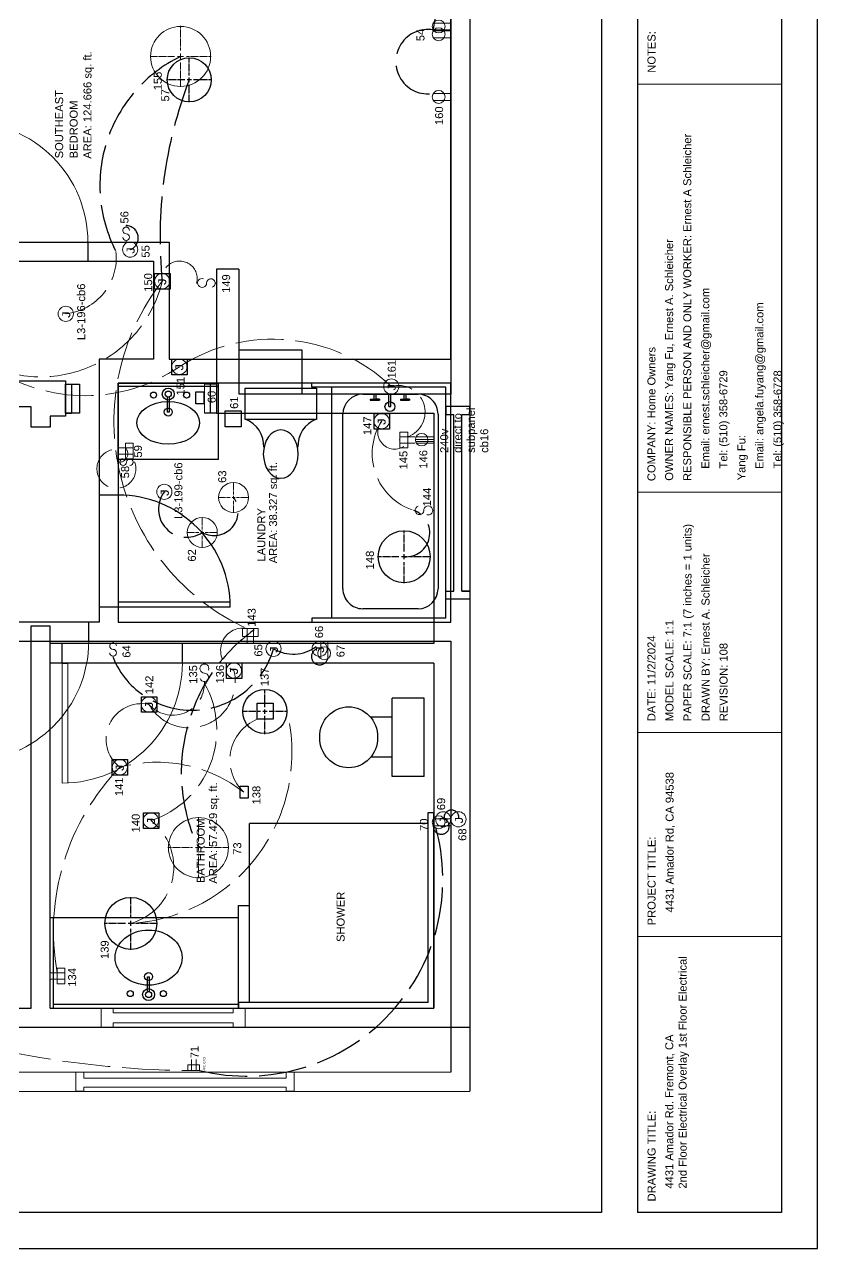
# Model space of a CAD drawing. Header units: inches. Extents: x 12 to 644, y -4 to 515.
# Drawn here: x 421.2 to 619.4, y -4 to 301.9 of the extents above; entities that cross this region are included whole.
import ezdxf

# ---------------------------------------------------------------- set-up
doc = ezdxf.new("R2010")
doc.units = ezdxf.units.IN
doc.header["$MEASUREMENT"] = 0
doc.linetypes.add('ACAD_ISO02W100', pattern=[15, 12, -3])
doc.linetypes.add('CENTER2', pattern=[1.125, 0.75, -0.125, 0.125, -0.125])
doc.layers.get('0').update_dxf_attribs({"color": 1, "lineweight": 9})
for name, color, linetype, lineweight in [('00-page-edge', 7, 'Continuous', 9), ('A101-Floorplan-1st-floor', 7, 'Continuous', 9), ('A101-Text', 7, 'Continuous', 9), ('A201-Floorplan-2nd-floor', 7, 'Continuous', 9), ('E101-Electrical-1st-floor', 7, 'Continuous', 9), ('E201-Electrical-2nd-floor', 7, 'Continuous', 9)]:
    doc.layers.add(name, color=color, linetype=linetype, lineweight=lineweight)
doc.layers.add('Title Block', color=7, linetype='Continuous')
doc.layers.get('0').off()
doc.styles.add('Reg', font='Courier New.ttf', dxfattribs={"height": 1})
doc.styles.add('Small', font='Arial.ttf', dxfattribs={"height": 0.5})
doc.styles.get("Standard").update_dxf_attribs({"font": 'Arial.ttf', "height": 2})

# ---------------------------------------------------------------- blocks, each defined once
blk = doc.blocks.new('one-gfci-duplex')
at = {"layer": 'E101-Electrical-1st-floor'}
for p, q in [((0, 0), (0.21, 0)), ((0.21, 1.95), (2.15, 1.95)), ((0.21, -1.97), (0.21, 1.95)), ((0.21, 1.95), (2.15, 1.95)), ((3.94, 0.78), (0.21, 0.78)), ((0.21, 0.78), (3.94, 0.78)), ((2.15, 1.95), (2.15, -1.97)), ((3.94, -0.79), (0.21, -0.79)), ((2.15, -1.97), (0.21, -1.97))]:
    blk.add_line(p, q, dxfattribs=at)
blk = doc.blocks.new('240v-duplex')
at = {"layer": 'E101-Electrical-1st-floor'}
for p, q in [((0, 6.22), (0, 0)), ((0.62, 6.51), (0.62, 0)), ((1.38, 6.59), (1.38, 0)), ((2.25, 6.36), (2.25, 0))]:
    blk.add_line(p, q, dxfattribs=at)
blk.add_circle((1.25, 4.35), 2.25, dxfattribs=at)
blk = doc.blocks.new('L2-bathroom-door')
at = {"lineweight": 30}
for p, q in [((0, -28), (0, 0)), ((1.25, 0), (0, 0)), ((0, 0), (0, 0)), ((1.25, -27.97), (1.25, 0))]:
    blk.add_line(p, q, dxfattribs=at)
blk.add_arc((0, 0), 28, 270, 0, dxfattribs=at)
blk = doc.blocks.new('L2-SE-bedroom')
at = {"layer": 'A201-Floorplan-2nd-floor'}
for p, q in [((30, 0), (0, 0)), ((0, 0), (0, -1.38)), ((0, -1.38), (29.97, -1.38))]:
    blk.add_line(p, q, dxfattribs=at)
blk.add_arc((0, 0), 30, 270, 0, dxfattribs=at)
blk = doc.blocks.new('L2-SW-bedroom-door')
at = {"layer": 'A201-Floorplan-2nd-floor', "lineweight": 30}
for p in [(-313.87, -549.41), (-283.87, -550.78)]:
    blk.add_line(p, (-283.87, -549.41), dxfattribs=at)
at = {"layer": 'A201-Floorplan-2nd-floor'}
blk.add_line((-313.87, -550.78), (-283.87, -550.78), dxfattribs=at)
blk.add_arc((-283.87, -549.41), 30, 180, 270, dxfattribs=at)
blk = doc.blocks.new('L1-bathroom-door')
at = {"layer": 'A101-Floorplan-1st-floor'}
for p, q in [((0, 0), (-30, 0)), ((0, -1.375), (-30, -1.375))]:
    blk.add_line(p, q, dxfattribs=at)
at = {"layer": 'A101-Floorplan-1st-floor', "lineweight": 30}
blk.add_line((0, 0), (0, -1.375), dxfattribs=at)
at = {"layer": 'A101-Floorplan-1st-floor'}
blk.add_arc((0, 0), 30, 180, 270, dxfattribs=at)
blk = doc.blocks.new('L2-SW-bedroom-window')
at = {"layer": 'A201-Floorplan-2nd-floor'}
for p, q in [((0, 54.5), (-4.75, 54.5)), ((-4.75, 52.5), (-3.72, 52.5)), ((-3.72, 2), (-3.72, 52.5)), ((-1.47, 2), (-1.47, 52.5)), ((-1.47, 52.5), (0, 52.5)), ((0, 52.5), (0, 54.5)), ((-3.72, 2), (-4.75, 2)), ((0, 0), (-4.75, 0)), ((0, 2), (-1.47, 2)), ((0, 0), (0, 2))]:
    blk.add_line(p, q, dxfattribs=at)
at = {"layer": 'A201-Floorplan-2nd-floor', "lineweight": 30}
for p, q in [((-4.75, 54.5), (-4.75, 52.5)), ((-4.75, 2), (-4.75, 0))]:
    blk.add_line(p, q, dxfattribs=at)
blk = doc.blocks.new('L2-bathroom-bath-tub')
at = {"lineweight": 30}
for p, q in [((-1, 0), (0, 0)), ((-58.68, 0), (-59.68, 0)), ((-58.68, -33.5), (-58.68, 0)), ((-1, -33.5), (-1, 0)), ((-58.68, -5), (-1, -5)), ((-51.34, -7.77), (-7.72, -7.77)), ((-56.34, -26.56), (-56.34, -12.77)), ((-2.72, -12.77), (-2.72, -26.56)), ((-58.68, -33.5), (-1, -33.5)), ((-7.72, -31.56), (-51.34, -31.56))]:
    blk.add_line(p, q, dxfattribs=at)
for centre, start, end in [((-51.34, -12.77), 90, 180), ((-7.72, -12.77), 0, 90), ((-51.34, -26.56), 180, 270), ((-7.72, -26.56), 270, 0)]:
    blk.add_arc(centre, 5, start, end, dxfattribs=at)
blk = doc.blocks.new('L2-bathroom-window')
at = {"lineweight": 30}
for p, q in [((0, 0), (0, 6)), ((0, 6), (2, 6)), ((2, 6), (2, 4)), ((2, 6), (2, 4)), ((2, 4), (46.18, 4)), ((48.18, 6), (46.18, 6)), ((46.18, 6), (46.18, 4)), ((48.18, 0), (48.18, 6)), ((2, 0), (0, 0)), ((2, 2), (2, 0)), ((2, 0), (2, 2)), ((2, 2), (46.18, 2)), ((46.18, 2), (46.18, 0)), ((46.18, 0), (48.18, 0))]:
    blk.add_line(p, q, dxfattribs=at)
blk = doc.blocks.new('L2-SW-bedroom-switch')
at = {"layer": 'E201-Electrical-2nd-floor'}
for p, q in [((-3.74, 0, -48.38), (-4.11, 0, -48.38)), ((-0.37, 0, -48.38), (0, 0, -48.38))]:
    blk.add_line(p, q, dxfattribs=at)
for centre, start, end in [((-2.9, 0, -48.38), 90, 360), ((-1.22, 0, -48.38), 90, 180), ((-1.21, 0, -48.38), 270, 90)]:
    blk.add_arc(centre, 0.84, start, end, dxfattribs=at)
blk = doc.blocks.new('L2-j-box-66')
at = {"layer": 'E201-Electrical-2nd-floor'}
blk.add_circle((-1.9, 0, -34.5), 1.9, dxfattribs=at)
at = {"layer": 'E201-Electrical-2nd-floor', "lineweight": 5, "style": 'Reg'}
blk.add_text('J', height=2, dxfattribs=at).set_placement((-3.15, -1.11, -34.5))
blk = doc.blocks.new('L2-j-box-65')
at = {"layer": 'E201-Electrical-2nd-floor'}
blk.add_circle((-1.9, 0, -39.12), 1.9, dxfattribs=at)
at = {"layer": 'E201-Electrical-2nd-floor', "lineweight": 5, "style": 'Reg'}
blk.add_text('J', height=2, dxfattribs=at).set_placement((-3.15, -1.11, -39.12))
blk = doc.blocks.new('L2-duplex-67')
at = {"layer": 'E201-Electrical-2nd-floor'}
for p, q in [((0, 0, -16.88), (-4.39, 0, -16.88)), ((0, -1.73, -16.88), (-4.38, -1.73, -16.88))]:
    blk.add_line(p, q, dxfattribs=at)
blk.add_circle((-3.03, -0.86, -16.88), 1.61, dxfattribs=at)
blk = doc.blocks.new('L2-j-box-68')
at = {"layer": 'E201-Electrical-2nd-floor'}
blk.add_circle((0, -1.9, -71.88), 1.9, dxfattribs=at)
at = {"layer": 'E201-Electrical-2nd-floor', "lineweight": 5, "style": 'Reg'}
blk.add_text('J', height=2, dxfattribs=at).set_placement((-1.25, -3.01, -71.88))
blk = doc.blocks.new('L2-duplex-70')
at = {"layer": 'E201-Electrical-2nd-floor'}
for p, q in [((-1.73, -0.01, -17.62), (-1.73, 4.37, -17.62)), ((0, -0.01, -17.62), (0, 4.38, -17.62))]:
    blk.add_line(p, q, dxfattribs=at)
blk.add_circle((-0.86, 3.02, -17.62), 1.61, dxfattribs=at)
blk = doc.blocks.new('L2-ceiling-led-73')
at = {"layer": 'E201-Electrical-2nd-floor', "linetype": 'CENTER2'}
for p, q in [((0, 8.37, -91.12), (0, 2.25, -91.12)), ((-7.62, 0.75, -91.12), (-1.5, 0.75, -91.12)), ((1.5, 0.75, -91.12), (7.62, 0.75, -91.12)), ((0, -0.75, -91.12), (0, -6.87, -91.12))]:
    blk.add_line(p, q, dxfattribs=at)
at = {"layer": 'E201-Electrical-2nd-floor', "linetype": 'Continuous'}
for p, q in [((-0.75, 0.75, -91.12), (0.75, 0.75, -91.12)), ((0, 1.5, -91.12), (0, 0, -91.12))]:
    blk.add_line(p, q, dxfattribs=at)
at = {"layer": 'E201-Electrical-2nd-floor'}
blk.add_circle((0, 0.75, -91.12), 7.5, dxfattribs=at)
blk = doc.blocks.new('L2-bathroom-switch-58')
at = {"layer": 'E201-Electrical-2nd-floor'}
for p, q in [((0, -0.37, -47.38), (0, 0, -47.38)), ((0, -3.74, -47.38), (0, -4.11, -47.38))]:
    blk.add_line(p, q, dxfattribs=at)
for centre, start, end in [((0, -1.21, -47.38), 0, 180), ((0, -1.22, -47.38), 180, 270), ((0, -2.9, -47.38), 180, 90)]:
    blk.add_arc(centre, 0.84, start, end, dxfattribs=at)
blk = doc.blocks.new('L2-humidity-sensor-60')
at = {"layer": 'E201-Electrical-2nd-floor', "lineweight": 30}
for p, q in [((-1.49, -0.94, -95.25), (-1.49, 1.06, -95.25)), ((-1.49, 1.06, -95.25), (1.51, 1.06, -95.25)), ((1.51, 1.06, -95.25), (1.51, -0.94, -95.25)), ((1.51, -0.94, -95.25), (-1.49, -0.94, -95.25))]:
    blk.add_line(p, q, dxfattribs=at)
blk = doc.blocks.new('L2-bathroom-exhaust-61')
at = {"layer": 'E201-Electrical-2nd-floor', "lineweight": 30}
for p, q in [((-1.87, -1.98, -94.75), (-1.87, 2.02, -94.75)), ((-1.87, 2.02, -94.75), (2.13, 2.02, -94.75)), ((2.13, 2.02, -94.75), (2.13, -1.98, -94.75)), ((2.13, -1.98, -94.75), (-1.87, -1.98, -94.75))]:
    blk.add_line(p, q, dxfattribs=at)
blk = doc.blocks.new('*U44')
at = {"layer": 'E201-Electrical-2nd-floor', "color": 0, "linetype": 'CENTER2', "transparency": 16777216}
for p, q in [((0, 0.75), (0, 3.87)), ((-3.87, 0), (-0.75, 0)), ((0.75, 0), (3.87, 0)), ((0, -3.87), (0, -0.75))]:
    blk.add_line(p, q, dxfattribs=at)
at = {"layer": 'E201-Electrical-2nd-floor', "color": 0, "linetype": 'Continuous', "transparency": 16777216}
for p, q in [((-0.375, 0), (0.375, 0)), ((0, -0.375), (0, 0.375))]:
    blk.add_line(p, q, dxfattribs=at)
blk = doc.blocks.new('L2-bathroom-ceiling-led-62')
at = {"layer": 'E201-Electrical-2nd-floor'}
blk.add_circle((0.14, 0, -94.62), 3.75, dxfattribs=at)
at = {"layer": 'E201-Electrical-2nd-floor', "linetype": 'CENTER2', "rotation": 270}
blk.add_blockref('*U44', (0.14, 0, -94.62), dxfattribs=at)
blk = doc.blocks.new('*U46')
at = {"layer": 'E201-Electrical-2nd-floor', "color": 0, "linetype": 'CENTER2', "transparency": 16777216}
for p, q in [((0, 0.75), (0, 3.87)), ((-3.87, 0), (-0.75, 0)), ((0.75, 0), (3.87, 0)), ((0, -3.87), (0, -0.75))]:
    blk.add_line(p, q, dxfattribs=at)
at = {"layer": 'E201-Electrical-2nd-floor', "color": 0, "linetype": 'Continuous', "transparency": 16777216}
for p, q in [((-0.375, 0), (0.375, 0)), ((0, -0.375), (0, 0.375))]:
    blk.add_line(p, q, dxfattribs=at)
blk = doc.blocks.new('L2-bathroom-ceiling-led-63')
at = {"layer": 'E201-Electrical-2nd-floor'}
blk.add_circle((0, 0, -94.75), 3.75, dxfattribs=at)
at = {"layer": 'E201-Electrical-2nd-floor', "linetype": 'CENTER2', "rotation": 270}
blk.add_blockref('*U46', (0, 0, -94.75), dxfattribs=at)
blk = doc.blocks.new('L2-duplex-54')
at = {"layer": 'E201-Electrical-2nd-floor'}
for p, q in [((-1.73, 0, -16.62), (-1.73, 4.38, -16.62)), ((0, 0, -16.62), (0, 4.39, -16.62))]:
    blk.add_line(p, q, dxfattribs=at)
blk.add_circle((-0.86, 3.03, -16.62), 1.61, dxfattribs=at)
blk = doc.blocks.new('L2-basic-switch-56')
at = {"layer": 'E201-Electrical-2nd-floor'}
for p, q in [((0.37, 0, -43.5), (0, 0, -43.5)), ((3.74, 0, -43.5), (4.11, 0, -43.5))]:
    blk.add_line(p, q, dxfattribs=at)
for centre, start, end in [((1.21, 0, -43.5), 90, 270), ((2.9, 0, -43.5), 270, 180), ((1.22, 0, -43.5), 270, 0)]:
    blk.add_arc(centre, 0.84, start, end, dxfattribs=at)
blk = doc.blocks.new('L2-ceiling-led-57')
blk.add_circle((0, 0, -91.5), 7.5)
at = {"layer": 'E201-Electrical-2nd-floor', "linetype": 'CENTER2'}
for p, q in [((0, 7.62, -91.5), (0, 1.5, -91.5)), ((-7.62, 0, -91.5), (-1.5, 0, -91.5)), ((1.5, 0, -91.5), (7.62, 0, -91.5)), ((0, -1.5, -91.5), (0, -7.62, -91.5))]:
    blk.add_line(p, q, dxfattribs=at)
at = {"layer": 'E201-Electrical-2nd-floor', "linetype": 'Continuous'}
for p, q in [((-0.75, 0, -91.5), (0.75, 0, -91.5)), ((0, 0.75, -91.5), (0, -0.75, -91.5))]:
    blk.add_line(p, q, dxfattribs=at)
at = {"layer": 'E201-Electrical-2nd-floor'}
blk.add_circle((0, 0, -91.5), 7.5, dxfattribs=at)
blk = doc.blocks.new('L1-bathroom-window')
at = {"layer": 'A101-Floorplan-1st-floor'}
for p, q in [((0, 36), (-4.76, 36)), ((-3.69, 33), (-4.76, 33)), ((-3.69, 3), (-3.69, 33)), ((0, 33), (-1.19, 33)), ((-1.19, 3), (-1.19, 33)), ((-4.76, 3), (-3.69, 3)), ((-4.76, 0), (0, 0)), ((-1.19, 3), (0, 3))]:
    blk.add_line(p, q, dxfattribs=at)
at = {"layer": 'A101-Floorplan-1st-floor', "lineweight": 30}
for p, q in [((-4.76, 36), (-4.76, 33)), ((0, 36), (-0.01, 33)), ((-4.76, 3), (-4.76, 0)), ((-0.01, 3), (0, 0))]:
    blk.add_line(p, q, dxfattribs=at)
blk = doc.blocks.new('L1-toilet')
at = {"lineweight": 30}
for p, q in [((-14.81, 8), (-14.81, 13.4)), ((-4.81, 8), (-4.81, 13.4)), ((-19.63, 0), (-19.63, 8)), ((-19.63, 8), (0, 8)), ((0, 0), (0, 8)), ((-19.63, 0), (0, 0))]:
    blk.add_line(p, q, dxfattribs=at)
blk.add_ellipse((-9.81, 18.88), major_axis=(7.62, 0), ratio=0.95082, dxfattribs=at)
blk = doc.blocks.new('L1-bathroom-sink-faucets-bowl')
at = {"lineweight": 30}
for p, q in [((2.21, 0.25), (5.98, 0.25)), ((5.98, 0.25), (5.98, -0.25)), ((2.21, -0.25), (5.98, -0.25))]:
    blk.add_line(p, q, dxfattribs=at)
for centre, radius in [((1.75, 4.59), 0.75), ((1.5, 0), 1.5), ((1.5, 0), 0.75), ((6, 0), 1), ((1.75, -3.69), 0.75)]:
    blk.add_circle(centre, radius, dxfattribs=at)
blk.add_ellipse((10.75, 0), major_axis=(0, -8.38), ratio=0.820896, dxfattribs=at)
blk = doc.blocks.new('L1-granite-splash-and-counter')
at = {"layer": 'A101-Floorplan-1st-floor', "lineweight": 30}
for p, q in [((0, 0), (22.63, 0)), ((0, 0), (0, -0.88)), ((22.63, 0), (22.63, -47.13)), ((0, -0.88), (22.63, -0.88)), ((0, -0.88), (0, -47.13)), ((0.88, -47.13), (0.88, -0.88)), ((0, -47.13), (0.88, -47.13)), ((0.88, -47.13), (22.63, -47.13))]:
    blk.add_line(p, q, dxfattribs=at)
blk = doc.blocks.new('L1-shower-tiles-and-glass-walls')
at = {"layer": 'A101-Floorplan-1st-floor', "lineweight": 30}
for p, q in [((1.37, 48.75), (0, 48.75)), ((0, 48.75), (0, 48.75)), ((0, 48.75), (0, 0)), ((1.37, 1.37), (1.37, 48.75)), ((1.37, 48.75), (25.62, 48.75)), ((1.37, 46), (46.12, 46)), ((25.62, 48.75), (25.62, 46)), ((46.12, 1.37), (46.12, 46)), ((0, 0), (48.88, 0)), ((1.37, 1.37), (48.88, 1.37)), ((48.88, 1.37), (48.88, 0))]:
    blk.add_line(p, q, dxfattribs=at)
blk = doc.blocks.new('L2-bathroom-sink')
at = {"lineweight": 30}
for p, q in [((-19, -25), (-19, 0)), ((-19, 0), (0, 0)), ((-0.75, 0), (-0.75, -25)), ((0, 0), (0, -25)), ((-3.39, -12.25), (-7.17, -12.25)), ((-7.17, -12.75), (-7.17, -12.25)), ((-3.39, -12.75), (-7.17, -12.75)), ((0, -25), (-19, -25))]:
    blk.add_line(p, q, dxfattribs=at)
for centre, radius in [((-2.94, -8.81), 0.75), ((-7.19, -12.5), 1), ((-2.69, -12.5), 1.5), ((-2.69, -12.5), 0.75), ((-2.94, -17.09), 0.75)]:
    blk.add_circle(centre, radius, dxfattribs=at)
blk.add_ellipse((-9.9, -12.5), major_axis=(0, 7.83), ratio=0.682565, dxfattribs=at)
blk = doc.blocks.new('L2-toilet')
at = {"layer": 'A201-Floorplan-2nd-floor', "lineweight": 30}
for p, q in [((-7.75, 0), (-7.75, 17.75)), ((-7.75, 17.75), (0, 17.75)), ((0, 17.75), (0, 0)), ((0, 0), (-7.75, 0))]:
    blk.add_line(p, q, dxfattribs=at)
for centre, start, end in [((-14.44, 20.27), 267.5527, 339.3943), ((-14.44, -2.52), 20.6057, 92.4473)]:
    blk.add_arc(centre, 7.15, start, end, dxfattribs=at)
blk.add_ellipse((-16.43, 8.88), major_axis=(-6.05, 0), ratio=0.722961, start_param=4.712389, end_param=10.995574, dxfattribs=at)
blk = doc.blocks.new('L2-tub-hot-faucet')
at = {"layer": 'A201-Floorplan-2nd-floor', "lineweight": 30}
for p, q in [((-1.26, 1.41), (-1.51, 1.41)), ((-1.51, 1.41), (-1.51, -0.91)), ((-1.26, 1.41), (-1.26, -0.91)), ((0, 0.5), (-1.26, 0.5)), ((0, 0), (-1.26, 0)), ((-1.26, -0.91), (-1.26, 0)), ((-1.26, -0.91), (-1.51, -0.91))]:
    blk.add_line(p, q, dxfattribs=at)
blk = doc.blocks.new('L2-tub-faucets-and-drain')
at = {"layer": 'A201-Floorplan-2nd-floor', "lineweight": 30}
for p, q in [((0, 0.25), (3.11, 0.25)), ((0, 0.25), (0, -0.25)), ((0, -0.25), (3.11, -0.25))]:
    blk.add_line(p, q, dxfattribs=at)
blk.add_circle((0, 0), 1.25, dxfattribs=at)
at = {"lineweight": 30}
for p in [(3.11, 3.5), (3.11, -4)]:
    blk.add_blockref('L2-tub-hot-faucet', p, dxfattribs=at)
blk = doc.blocks.new('L2-j-box-69')
at = {"layer": 'E201-Electrical-2nd-floor'}
blk.add_circle((0, 1.9), 1.9, dxfattribs=at)
at = {"layer": 'E201-Electrical-2nd-floor', "lineweight": 5, "style": 'Reg'}
blk.add_text('J', height=2, dxfattribs=at).set_placement((-1.25, 0.78))
blk = doc.blocks.new('L1-gfci-duplex-134')
at = {"layer": 'E101-Electrical-1st-floor'}
for p, q in [((-1.57, 0, -49.37), (-1.57, -3.72, -49.37)), ((-1.57, -3.72, -49.37), (-1.57, 0, -49.37)), ((0, 0, -49.37), (0, -3.72, -49.37)), ((-2.75, -3.72, -49.37), (-2.75, -1.79, -49.37)), ((-2.75, -1.79, -49.37), (1.18, -1.79, -49.37)), ((-2.75, -3.72, -49.37), (-2.75, -1.79, -49.37)), ((1.18, -1.79, -49.37), (1.18, -3.72, -49.37)), ((1.18, -3.72, -49.37), (-2.75, -3.72, -49.37))]:
    blk.add_line(p, q, dxfattribs=at)
blk = doc.blocks.new('L1-toggle-switch-135')
at = {"layer": 'E101-Electrical-1st-floor'}
for p, q in [((-5, 0, -46.25), (-4.65, 0, -46.25)), ((-0.26, 0, -46.25), (0, 0, -46.25))]:
    blk.add_line(p, q, dxfattribs=at)
at = {"layer": 'E101-Electrical-1st-floor', "elevation": -46.25}
for points in [[(-2.5, 0, -2.004555), (-3.85, 1.06)], [(-1.75, -1.06, 3.139408), (-2.5, 0, 3.139408)]]:
    blk.add_lwpolyline(points, format="xyb", dxfattribs=at)
blk = doc.blocks.new('L1-j-box-136')
at = {"layer": 'E101-Electrical-1st-floor', "lineweight": 30}
for p, q in [((-1.98, -1.95, -63.62), (-1.98, 1.9, -63.62)), ((-1.98, 1.9, -63.62), (0, 1.9, -63.62)), ((0, 1.9, -63.62), (1.93, 1.9, -63.62)), ((1.93, 1.9, -63.62), (1.93, -1.95, -63.62)), ((1.93, -1.95, -63.62), (-1.98, -1.95, -63.62))]:
    blk.add_line(p, q, dxfattribs=at)
at = {"layer": 'E101-Electrical-1st-floor'}
blk.add_circle((0, 0, -63.62), 1.9, dxfattribs=at)
at = {"layer": 'E101-Electrical-1st-floor', "lineweight": 5, "style": 'Reg'}
blk.add_text('J', height=2, dxfattribs=at).set_placement((-1.16, -0.99, -63.62))
blk = doc.blocks.new('L1-humidity-sensor-138')
at = {"layer": 'E101-Electrical-1st-floor', "lineweight": 30}
for p, q in [((0, 0, -95.5), (0, 2, -95.5)), ((0, 2, -95.5), (3, 2, -95.5)), ((3, 0, -95.5), (0, 0, -95.5)), ((3, 2, -95.5), (3, 0, -95.5))]:
    blk.add_line(p, q, dxfattribs=at)
blk = doc.blocks.new('*U270')
at = {"layer": 'E101-Electrical-1st-floor', "color": 0, "linetype": 'CENTER2', "lineweight": -3, "transparency": 16777216}
for p, q in [((0, 1.3), (0, 6.62)), ((-6.62, 0), (-1.3, 0)), ((1.3, 0), (6.62, 0)), ((0, -6.62), (0, -1.3))]:
    blk.add_line(p, q, dxfattribs=at)
at = {"layer": 'E101-Electrical-1st-floor', "color": 0, "linetype": 'Continuous', "lineweight": -3, "transparency": 16777216}
for p, q in [((-0.65, 0), (0.65, 0)), ((0, -0.65), (0, 0.65))]:
    blk.add_line(p, q, dxfattribs=at)
blk = doc.blocks.new('L1-ceiling-led-139')
at = {"layer": 'E101-Electrical-1st-floor', "lineweight": -3}
blk.add_circle((0, 0, -95.25), 6.5, dxfattribs=at)
at = {"layer": 'E101-Electrical-1st-floor', "linetype": 'CENTER2', "lineweight": -3}
blk.add_blockref('*U270', (0, 0, -95.25), dxfattribs=at)
blk = doc.blocks.new('L1-j-ceiling-j-box-140')
at = {"layer": 'E101-Electrical-1st-floor', "lineweight": 30}
for p, q in [((-1.98, -1.95, -96.25), (-1.98, 1.9, -96.25)), ((-1.98, 1.9, -96.25), (0, 1.9, -96.25)), ((0, 1.9, -96.25), (1.93, 1.9, -96.25)), ((1.93, 1.9, -96.25), (1.93, -1.95, -96.25)), ((1.93, -1.95, -96.25), (-1.98, -1.95, -96.25))]:
    blk.add_line(p, q, dxfattribs=at)
at = {"layer": 'E101-Electrical-1st-floor'}
blk.add_circle((0, 0, -96.25), 1.9, dxfattribs=at)
at = {"layer": 'E101-Electrical-1st-floor', "lineweight": 5, "style": 'Reg'}
blk.add_text('J', height=2, dxfattribs=at).set_placement((-1.16, -0.99, -96.25))
blk = doc.blocks.new('L1-ceiling-j-box-141')
at = {"layer": 'E101-Electrical-1st-floor', "lineweight": 30}
for p, q in [((-1.98, -1.95, -95.75), (-1.98, 1.9, -95.75)), ((-1.98, 1.9, -95.75), (0, 1.9, -95.75)), ((0, 1.9, -95.75), (1.93, 1.9, -95.75)), ((1.93, 1.9, -95.75), (1.93, -1.95, -95.75)), ((1.93, -1.95, -95.75), (-1.98, -1.95, -95.75))]:
    blk.add_line(p, q, dxfattribs=at)
at = {"layer": 'E101-Electrical-1st-floor'}
blk.add_circle((0, 0, -95.75), 1.9, dxfattribs=at)
at = {"layer": 'E101-Electrical-1st-floor', "lineweight": 5, "style": 'Reg'}
blk.add_text('J', height=2, dxfattribs=at).set_placement((-1.16, -0.99, -95.75))
blk = doc.blocks.new('L1-ceiling-j-box-142')
at = {"layer": 'E101-Electrical-1st-floor', "lineweight": 30}
for p, q in [((-1.98, -1.95, -96), (-1.98, 1.9, -96)), ((-1.98, 1.9, -96), (0, 1.9, -96)), ((0, 1.9, -96), (1.93, 1.9, -96)), ((1.93, 1.9, -96), (1.93, -1.95, -96)), ((1.93, -1.95, -96), (-1.98, -1.95, -96))]:
    blk.add_line(p, q, dxfattribs=at)
at = {"layer": 'E101-Electrical-1st-floor'}
blk.add_circle((0, 0, -96), 1.9, dxfattribs=at)
at = {"layer": 'E101-Electrical-1st-floor', "lineweight": 5, "style": 'Reg'}
blk.add_text('J', height=2, dxfattribs=at).set_placement((-1.16, -0.99, -96))
blk = doc.blocks.new('L1-gfci-duplex-143')
at = {"layer": 'E101-Electrical-1st-floor'}
for p, q in [((0, 0, -26.75), (3.72, 0, -26.75)), ((1.79, -2.75, -26.75), (1.79, 1.18, -26.75)), ((1.79, 1.18, -26.75), (3.72, 1.18, -26.75)), ((3.72, 1.18, -26.75), (3.72, -2.75, -26.75)), ((0, -1.57, -26.75), (3.72, -1.57, -26.75)), ((3.72, -1.57, -26.75), (0, -1.57, -26.75)), ((3.72, -2.75, -26.75), (1.79, -2.75, -26.75)), ((3.72, -2.75, -26.75), (1.79, -2.75, -26.75))]:
    blk.add_line(p, q, dxfattribs=at)
blk = doc.blocks.new('L1-ceiling-j-box-147')
at = {"layer": 'E101-Electrical-1st-floor', "lineweight": 30}
for p, q in [((-3.88, -1.95, -88.88), (-3.88, 1.9, -88.88)), ((-3.88, 1.9, -88.88), (-1.9, 1.9, -88.88)), ((-1.9, 1.9, -88.88), (0.03, 1.9, -88.88)), ((0.03, 1.9, -88.88), (0.03, -1.95, -88.88)), ((0.03, -1.95, -88.88), (-3.88, -1.95, -88.88))]:
    blk.add_line(p, q, dxfattribs=at)
at = {"layer": 'E101-Electrical-1st-floor'}
blk.add_circle((-1.9, 0, -88.88), 1.9, dxfattribs=at)
at = {"layer": 'E101-Electrical-1st-floor', "lineweight": 5, "style": 'Reg'}
blk.add_text('J', height=2, dxfattribs=at).set_placement((-3.06, -0.99, -88.88))
blk = doc.blocks.new('L1-motion-switch-144')
at = {"layer": 'E101-Electrical-1st-floor'}
for p, q in [((0, 5, -43.25), (0, 4.65, -43.25)), ((0, 0.26, -43.25), (0, 0, -43.25))]:
    blk.add_line(p, q, dxfattribs=at)
at = {"layer": 'E101-Electrical-1st-floor', "elevation": -43.25}
for points in [[(0, 2.5, -2.004555), (1.06, 3.85)], [(-1.06, 1.75, 3.139408), (0, 2.5, 3.139408)]]:
    blk.add_lwpolyline(points, format="xyb", dxfattribs=at)
blk = doc.blocks.new('*U278')
at = {"layer": 'E101-Electrical-1st-floor', "color": 0, "linetype": 'CENTER2', "lineweight": -3, "transparency": 16777216}
for p, q in [((0, 1.3), (0, 6.62)), ((-6.62, 0), (-1.3, 0)), ((1.3, 0), (6.62, 0)), ((0, -6.62), (0, -1.3))]:
    blk.add_line(p, q, dxfattribs=at)
at = {"layer": 'E101-Electrical-1st-floor', "color": 0, "linetype": 'Continuous', "lineweight": -3, "transparency": 16777216}
for p, q in [((-0.65, 0), (0.65, 0)), ((0, -0.65), (0, 0.65))]:
    blk.add_line(p, q, dxfattribs=at)
blk = doc.blocks.new('L1-ceiling-led-148')
at = {"layer": 'E101-Electrical-1st-floor', "lineweight": -3}
blk.add_circle((0, 0, -87.62), 6.5, dxfattribs=at)
at = {"layer": 'E101-Electrical-1st-floor', "linetype": 'CENTER2', "lineweight": -3}
blk.add_blockref('*U278', (0, 0, -87.62), dxfattribs=at)
blk = doc.blocks.new('L1-toggle-switch-149')
at = {"layer": 'E101-Electrical-1st-floor'}
for p, q in [((0, 4.74, -45), (0, 5, -45)), ((0, 0, -45), (0, 0.35, -45))]:
    blk.add_line(p, q, dxfattribs=at)
at = {"layer": 'E101-Electrical-1st-floor', "elevation": -45}
for points in [[(1.06, 3.25, 3.139408), (0, 2.5, 3.139408)], [(0, 2.5, -2.004555), (-1.06, 1.15)]]:
    blk.add_lwpolyline(points, format="xyb", dxfattribs=at)
blk = doc.blocks.new('L1-ceiling-j-box-150')
at = {"layer": 'E101-Electrical-1st-floor', "lineweight": 30}
for p, q in [((-1.98, -1.95, -95.75), (-1.98, 1.9, -95.75)), ((-1.98, 1.9, -95.75), (0, 1.9, -95.75)), ((0, 1.9, -95.75), (1.93, 1.9, -95.75)), ((1.93, 1.9, -95.75), (1.93, -1.95, -95.75)), ((1.93, -1.95, -95.75), (-1.98, -1.95, -95.75))]:
    blk.add_line(p, q, dxfattribs=at)
at = {"layer": 'E101-Electrical-1st-floor'}
blk.add_circle((0, 0, -95.75), 1.9, dxfattribs=at)
at = {"layer": 'E101-Electrical-1st-floor', "lineweight": 5, "style": 'Reg'}
blk.add_text('J', height=2, dxfattribs=at).set_placement((-1.16, -0.99, -95.75))
blk = doc.blocks.new('L1-ceiling-j-box-151')
at = {"layer": 'E101-Electrical-1st-floor', "lineweight": 30}
for p, q in [((-1.98, -1.95, -95.25), (-1.98, 1.9, -95.25)), ((-1.98, 1.9, -95.25), (0, 1.9, -95.25)), ((0, 1.9, -95.25), (1.93, 1.9, -95.25)), ((1.93, 1.9, -95.25), (1.93, -1.95, -95.25)), ((1.93, -1.95, -95.25), (-1.98, -1.95, -95.25))]:
    blk.add_line(p, q, dxfattribs=at)
at = {"layer": 'E101-Electrical-1st-floor'}
blk.add_circle((0, 0, -95.25), 1.9, dxfattribs=at)
at = {"layer": 'E101-Electrical-1st-floor', "lineweight": 5, "style": 'Reg'}
blk.add_text('J', height=2, dxfattribs=at).set_placement((-1.16, -0.99, -95.25))
blk = doc.blocks.new('*U286')
at = {"layer": 'E101-Electrical-1st-floor', "color": 0, "linetype": 'CENTER2', "lineweight": -3, "transparency": 16777216}
for p, q in [((0, 1.1), (0, 5.62)), ((-5.62, 0), (-1.1, 0)), ((1.1, 0), (5.62, 0)), ((0, -5.62), (0, -1.1))]:
    blk.add_line(p, q, dxfattribs=at)
at = {"layer": 'E101-Electrical-1st-floor', "color": 0, "linetype": 'Continuous', "lineweight": -3, "transparency": 16777216}
for p, q in [((-0.55, 0), (0.55, 0)), ((0, -0.55), (0, 0.55))]:
    blk.add_line(p, q, dxfattribs=at)
blk = doc.blocks.new('L1-ceiling-led-155')
at = {"layer": 'E101-Electrical-1st-floor', "lineweight": -3}
blk.add_circle((0, 0, -94), 5.5, dxfattribs=at)
at = {"layer": 'E101-Electrical-1st-floor', "linetype": 'CENTER2', "lineweight": -3}
blk.add_blockref('*U286', (0, 0, -94), dxfattribs=at)
blk = doc.blocks.new('L1-gfci-protected-duplex-160')
at = {"layer": 'E101-Electrical-1st-floor'}
for p, q in [((-1.73, 0, -17.12), (-1.73, 4.38, -17.12)), ((0, 0, -17.12), (0, 4.39, -17.12))]:
    blk.add_line(p, q, dxfattribs=at)
blk.add_circle((-0.86, 3.03, -17.12), 1.61, dxfattribs=at)
blk = doc.blocks.new('L1-gfci-protected-duplex-159')
at = {"layer": 'E101-Electrical-1st-floor'}
for p, q in [((0, 0, -17.12), (0, 4.38, -17.12)), ((1.73, 0, -17.12), (1.73, 4.39, -17.12))]:
    blk.add_line(p, q, dxfattribs=at)
blk.add_circle((0.87, 3.03, -17.12), 1.61, dxfattribs=at)
blk = doc.blocks.new('L1-j-box-161')
at = {"layer": 'E101-Electrical-1st-floor'}
blk.add_circle((0, 0, -60.13), 1.9, dxfattribs=at)
at = {"layer": 'E101-Electrical-1st-floor', "lineweight": 5, "style": 'Reg'}
blk.add_text('J', height=2, dxfattribs=at).set_placement((-1.25, -1.11, -60.13))
blk = doc.blocks.new('L2-bathoom-gfci-duplex-59')
at = {"layer": 'E201-Electrical-2nd-floor'}
for p, q in [((-1.57, 0, -47.38), (-1.57, -3.72, -47.38)), ((-1.57, 0, -47.38), (-1.57, -3.72, -47.38)), ((0, 0, -47.38), (0, -3.72, -47.38)), ((-2.75, -3.72, -47.38), (-2.75, -1.79, -47.38)), ((-2.75, -1.79, -47.38), (-2.75, -3.72, -47.38)), ((-2.75, -1.79, -47.38), (1.18, -1.79, -47.38)), ((1.18, -3.72, -47.38), (1.18, -1.79, -47.38)), ((-2.75, -3.72, -47.38), (1.18, -3.72, -47.38))]:
    blk.add_line(p, q, dxfattribs=at)
blk = doc.blocks.new('L3-198-cb6')
at = {"layer": 'E201-Electrical-2nd-floor'}
blk.add_circle((0, 0), 1.9, dxfattribs=at)
at = {"layer": 'E201-Electrical-2nd-floor', "lineweight": 5, "style": 'Reg'}
blk.add_text('J', height=2, dxfattribs=at).set_placement((-1.25, -1.11))
blk = doc.blocks.new('L3-196')
at = {"layer": 'E201-Electrical-2nd-floor'}
blk.add_circle((0, 0), 1.9, dxfattribs=at)
at = {"layer": 'E201-Electrical-2nd-floor', "lineweight": 5, "style": 'Reg'}
blk.add_text('J', height=2, dxfattribs=at).set_placement((-1.25, -1.11))
blk = doc.blocks.new('*U454')
at = {"layer": 'E101-Electrical-1st-floor', "color": 0, "linetype": 'CENTER2', "lineweight": -3, "transparency": 16777216}
for p, q in [((0, 1.1), (0, 5.62)), ((-5.62, 0), (-1.1, 0)), ((1.1, 0), (5.62, 0)), ((0, -5.62), (0, -1.1))]:
    blk.add_line(p, q, dxfattribs=at)
at = {"layer": 'E101-Electrical-1st-floor', "color": 0, "linetype": 'Continuous', "lineweight": -3, "transparency": 16777216}
for p, q in [((-0.55, 0), (0.55, 0)), ((0, -0.55), (0, 0.55))]:
    blk.add_line(p, q, dxfattribs=at)
blk = doc.blocks.new('L1-exhaust-with-light-137')
at = {"layer": 'E101-Electrical-1st-floor', "lineweight": 30}
for p, q in [((-1.93, -2.08, -94.12), (-1.93, 1.92, -94.12)), ((-1.93, 1.92, -94.12), (2.07, 1.92, -94.12)), ((2.07, 1.92, -94.12), (2.07, -2.08, -94.12)), ((2.07, -2.08, -94.12), (-1.93, -2.08, -94.12))]:
    blk.add_line(p, q, dxfattribs=at)
at = {"layer": 'E101-Electrical-1st-floor', "lineweight": -3}
blk.add_circle((0, 0, -94.12), 5.5, dxfattribs=at)
at = {"layer": 'E101-Electrical-1st-floor', "linetype": 'CENTER2', "lineweight": -3}
blk.add_blockref('*U454', (0, 0, -94.12), dxfattribs=at)
blk = doc.blocks.new('wall-gfci+afci')
at = {"layer": 'E201-Electrical-2nd-floor'}
for p, q in [((0, 2.91), (1.44, 2.91)), ((0, 0), (0, 2.91)), ((2.76, 2.03), (0, 2.03)), ((2.76, 0.87), (0, 0.87)), ((1.44, 0), (0, 0)), ((1.44, 0), (1.44, 2.91))]:
    blk.add_line(p, q, dxfattribs=at)
at = {"layer": 'E201-Electrical-2nd-floor', "lineweight": 5, "style": 'Small'}
blk.add_text('AFCI/GFCI', height=0.5, dxfattribs=at).set_placement((-0.04, -1.46))

msp = doc.modelspace()

# ---------------------------------------------------------------- linework, layer by layer
at = {"layer": '00-page-edge', "lineweight": 5}
for p, q in [((574.3969, 286.9613), (610.3969, 286.9613)), ((574.3969, 184.9613), (610.3969, 184.9613)), ((574.3969, 124.9613), (610.3969, 124.9613)), ((574.3969, 73.9613), (610.3969, 73.9613)), ((574.3969, 4.9613), (574.3969, 4.9613)), ((574.3969, 4.9613), (574.3969, 4.9613))]:
    msp.add_line(p, q, dxfattribs=at)
at = {"layer": '00-page-edge', "lineweight": -3}
for points in [[(12.0961, -4.0387), (619.3969, -4.0387), (619.3969, 515.3126), (12.0961, 515.3126)], [(565.3969, 4.9613), (21.0961, 4.9613), (21.0961, 506.3126), (565.3969, 506.3126)]]:
    msp.add_lwpolyline(points, close=True, dxfattribs=at)
at = {"layer": 'A101-Floorplan-1st-floor', "lineweight": -3}
for p, q in [((532.5022, 353.8173), (532.5022, 51.2875)), ((527.7522, 346.3187), (527.7522, 209.5062)), ((474.8147, 240.7562), (469.2294, 240.7562)), ((469.2294, 240.7562), (469.2294, 204.7562)), ((474.8147, 240.7562), (474.8147, 209.5062)), ((490.596, 220.5062), (474.8147, 220.5062)), ((490.596, 209.5062), (490.596, 220.5062)), ((395.3544, 212.8187), (431.4482, 212.8187)), ((431.4482, 212.8187), (431.4482, 203.9437)), ((431.4482, 204.7562), (431.4482, 212.0062)), ((431.4482, 212.0062), (434.9482, 212.0062)), ((432.9482, 212.0062), (432.9482, 204.7562)), ((434.9482, 212.0062), (434.9482, 204.7562)), ((467.7294, 204.7562), (467.7294, 212.0062)), ((469.2294, 212.0062), (469.2294, 204.7562)), ((527.7522, 209.5062), (474.8147, 209.5062)), ((422.8475, 206.3187), (390.6044, 206.3187)), ((422.8475, 201.2562), (422.8475, 206.3187)), ((431.4482, 203.9437), (427.5975, 203.9437)), ((427.5975, 203.9437), (427.5975, 201.2562)), ((431.4482, 204.7562), (432.9482, 204.7562)), ((434.9482, 204.7562), (431.4482, 204.7562)), ((469.2294, 204.7562), (466.2294, 204.7562)), ((469.2294, 204.7562), (523.4794, 204.7562)), ((523.4794, 204.7562), (523.4794, 147.1625)), ((427.5975, 201.2562), (422.8475, 201.2562)), ((422.8475, 56.0375), (422.8475, 151.6)), ((422.8475, 151.6), (427.5975, 151.6)), ((427.5975, 56.0375), (427.5975, 151.6)), ((523.4794, 147.1625), (427.5975, 147.1625)), ((430.66, 147.1625), (427.5975, 147.1625)), ((430.66, 142.2875), (430.66, 147.1625)), ((460.66, 142.2875), (460.66, 147.1625)), ((523.4794, 142.2875), (427.5975, 142.2875)), ((523.4794, 142.2875), (523.4794, 56.0375)), ((95.4413, 56.0375), (422.8475, 56.0375)), ((427.5975, 56.0375), (523.4794, 56.0375)), ((90.6913, 51.2875), (532.5022, 51.2875))]:
    msp.add_line(p, q, dxfattribs=at)
at = {"layer": 'A101-Floorplan-1st-floor', "lineweight": 5}
for p, q in [((466.2294, 204.7562), (466.2294, 212.0062)), ((466.2294, 212.0062), (469.2294, 212.0062))]:
    msp.add_line(p, q, dxfattribs=at)
at = {"layer": 'A201-Floorplan-2nd-floor', "lineweight": -3}
for p, q in [((532.5022, 356.5673), (532.5022, 35.2654)), ((437.0419, 247.5048), (437.0419, 242.7548)), ((444.6479, 184.2548), (439.8979, 184.2548)), ((444.6479, 156.2548), (439.8979, 156.2548)), ((444.6479, 156.2548), (444.6479, 152.5048)), ((526.5022, 153.5048), (498.0022, 153.5048)), ((437.2729, 147.7548), (437.2729, 152.5048)), ((90.6913, 35.1678), (532.5022, 35.2654))]:
    msp.add_line(p, q, dxfattribs=at)
for points in [[(221.7882, 173.9383), (221.7882, 40.0259), (95.4132, 39.9423), (95.4132, 351.8173), (390.6044, 351.8173), (390.6044, 242.7548), (453.452, 242.7548), (453.452, 218.2548), (439.8979, 218.2548), (439.8979, 152.5048), (404.5647, 152.5048), (404.5647, 173.9383), (221.7829, 173.9383)], [(375.4085, 39.9423), (375.4085, 88.2861), (404.5647, 88.2861), (404.5647, 147.7548), (527.7522, 147.7548), (527.7522, 40.0161), (375.4085, 39.9657)]]:
    msp.add_lwpolyline(points, dxfattribs=at)
for points in [[(457.327, 247.5048), (457.327, 218.2548), (527.7522, 218.2548), (527.7522, 351.8173), (395.3544, 351.8173), (395.3544, 247.5048)], [(527.7522, 212.1874), (444.6479, 212.1874), (444.6479, 152.5048), (527.7522, 152.5048)]]:
    msp.add_lwpolyline(points, close=True, dxfattribs=at)
at = {"layer": 'E101-Electrical-1st-floor', "linetype": 'ACAD_ISO02W100', "lineweight": -3}
for centre, radius, start, end in [((432.3762, 300.4026), 45.1126, 101.267748, 218.43126), ((522.0344, 292.5695), 8.0483, 80.445429, 279.485652), ((564.7784, 248.6845), 109.6947, 158.976529, 185.750327), ((516.5523, 174.7829), 5.9503, 265.616159, 71.103081)]:
    msp.add_arc(centre, radius, start, end, dxfattribs=at)
at = {"layer": 'E101-Electrical-1st-floor', "linetype": 'ACAD_ISO02W100', "lineweight": 5}
for centre, radius, start, end in [((459.9774, 238.3556), 4.3919, 345.503387, 188.667892), ((425.2167, 245.0942), 31.3063, 246.803639, 346.326464), ((500.4357, 202.6461), 56.8804, 141.963478, 245.499662), ((483.2751, 180.2209), 42.996, 46.489668, 122.906127), ((436.4013, 250.9315), 41.8453, 235.808109, 304.191891), ((514.6906, 205.0328), 6.624, 290.249993, 105.887615), ((523.0445, 194.6467), 14.9484, 147.248902, 252.218393), ((513.7399, 200.0058), 4.2565, 140.142587, 319.638318), ((475.7618, 145.4639), 5.5309, 78.679312, 246.547605), ((462.3606, 137.62), 11.5373, 209.471668, 13.891338), ((458.2666, 137.1324), 7.8949, 221.087887, 1.12574), ((445.4238, 125.5595), 23.823, 288.077801, 29.491586), ((450.4869, 123.2453), 8.8887, 78.123068, 232.167837), ((445.3649, 119.8427), 42.6864, 273.250183, 13.990343), ((483.5599, 118.0468), 11.0145, 112.408713, 227.096715), ((454.3646, 82.3863), 35.1012, 51.82043, 105.413991), ((487.4051, 75.2467), 58.9444, 135.956632, 190.15905), ((443.886, 91.3251), 14.6293, 285.457391, 52.378854)]:
    msp.add_arc(centre, radius, start, end, dxfattribs=at)
at = {"layer": 'E201-Electrical-2nd-floor'}
msp.add_circle((447.6044, 245.6073), 1.8976, dxfattribs=at)
at = {"layer": 'E201-Electrical-2nd-floor', "linetype": 'ACAD_ISO02W100', "lineweight": -3}
for centre, radius, start, end in [((482.208, 308.7809), 42.0204, 348.336757, 113.088658), ((475.9012, 261.6345), 35.852, 115.920572, 207.370271), ((446.5326, 248.5181), 3.1019, 290.214193, 88.67369), ((461.7272, 180.7565), 7.0385, 142.232632, 303.850494), ((468.5898, 180.147), 6.0059, 240.669477, 35.809924), ((504.2081, 115.0387), 43.8044, 125.808725, 205.557015), ((463.0084, 151.7299), 21.2615, 202.363018, 343.936478), ((488.3624, 154.2174), 9.7108, 239.540225, 306.501671), ((494.9855, 143.8859), 2.0621, 114.536275, 345.594543), ((527.9141, 103.6797), 1.8582, 351.604106, 190.264966), ((476.6078, 88.1993), 49.1522, 256.280784, 17.951408), ((525.3684, 101.4859), 1.996, 176.203909, 68.939015)]:
    msp.add_arc(centre, radius, start, end, dxfattribs=at)
at = {"layer": 'E201-Electrical-2nd-floor', "linetype": 'ACAD_ISO02W100', "lineweight": 5}
for centre, radius, start, end in [((429.9991, 243.6266), 14.1461, 276.190738, 6.190162), ((444.9478, 194.5801), 2.0968, 261.776951, 44.818789), ((444.1815, 190.8307), 4.877, 103.995662, 20.076193), ((463.9819, 274.5596), 234.1182, 247.136613, 269.525655)]:
    msp.add_arc(centre, radius, start, end, dxfattribs=at)
at = {"layer": 'Title Block', "lineweight": -3}
for p, q in [((574.3969, 506.3126), (574.3969, 4.9613)), ((610.3969, 506.3126), (610.3969, 4.9613)), ((610.3969, 4.9613), (574.3969, 4.9613))]:
    msp.add_line(p, q, dxfattribs=at)

# ---------------------------------------------------------------- block references
at = {"lineweight": -3, "rotation": 89.99999999999999}
for name, p in [('L2-SE-bedroom', (407.0419, 247.5048)), ('L2-tub-faucets-and-drain', (512.5483, 206.3582)), ('L2-duplex-67', (495.2522, 147.7548, 16.875)), ('L1-bathroom-door', (430.66, 142.2875)), ('L1-shower-tiles-and-glass-walls', (523.4794, 56.0375)), ('L2-SW-bedroom-window', (488.5662, 40.0012))]:
    msp.add_blockref(name, p, dxfattribs=at)
at = {"lineweight": 5, "rotation": 89.99999999999999}
msp.add_blockref('L1-exhaust-with-light-137', (481.285, 130.1625, 94.125), dxfattribs=at)
at = {"layer": 'A101-Floorplan-1st-floor', "lineweight": -3, "rotation": 89.99999999999999}
for name, p in [('L1-toilet', (521.1044, 133.5375)), ('L1-granite-splash-and-counter', (427.5975, 56.0375)), ('L1-bathroom-sink-faucets-bowl', (452.2294, 57.9125)), ('L1-bathroom-window', (476.3471, 56.043))]:
    msp.add_blockref(name, p, dxfattribs=at)
at = {"layer": 'A201-Floorplan-2nd-floor', "lineweight": -3, "rotation": 89.99999999999999}
for name, p in [('L2-bathroom-sink', (444.6479, 212.1874)), ('L2-bathroom-bath-tub', (493.0022, 212.1874)), ('L2-toilet', (494.1479, 210.9374)), ('L2-bathroom-window', (532.5022, 158.2548)), ('L2-bathroom-door', (444.6479, 156.2548)), ('L2-SW-bedroom-door', (-142.1368, 431.625))]:
    msp.add_blockref(name, p, dxfattribs=at)
at = {"layer": 'E101-Electrical-1st-floor', "lineweight": 5, "rotation": 89.99999999999999}
for name, p in [('L1-gfci-protected-duplex-159', (527.7522, 300.5062, 17.125)), ('L1-ceiling-led-155', (462.3857, 288.0375, 94)), ('L1-gfci-protected-duplex-160', (527.7522, 284.6312, 17.125)), ('L1-ceiling-j-box-150', (455.6357, 237.6937, 95.75)), ('L1-toggle-switch-149', (469.2294, 237.2562, 45)), ('L1-ceiling-j-box-151', (459.9169, 216.3187, 95.25)), ('L1-j-box-161', (512.8772, 211.4038, 60.125)), ('L1-ceiling-j-box-147', (510.4725, 204.6312, 88.875)), ('L1-motion-switch-144', (523.4794, 180.4125, 43.25)), ('L1-ceiling-led-148', (516.0975, 168.85, 87.625)), ('L1-gfci-duplex-143', (476.8475, 147.1625, 26.75)), ('L1-toggle-switch-135', (466.16, 142.2875, 46.25)), ('L1-j-box-136', (473.5605, 140.3899, 63.625)), ('L1-ceiling-j-box-142', (452.3163, 131.9437, 96)), ('L1-ceiling-j-box-141', (445.035, 116.225, 95.75)), ('L1-humidity-sensor-138', (477.1288, 108.475, 95.5)), ('L1-j-ceiling-j-box-140', (452.8163, 102.9125, 96.25)), ('L1-ceiling-led-139', (447.785, 77.225, 95.25)), ('L1-gfci-duplex-134', (427.5975, 64.85, 49.375))]:
    msp.add_blockref(name, p, dxfattribs=at)
at = {"layer": 'E101-Electrical-1st-floor', "lineweight": -3}
msp.add_blockref('one-gfci-duplex', (514.8309, 198.0413), dxfattribs=at)
at = {"layer": 'E101-Electrical-1st-floor', "lineweight": -3, "xscale": 0.6898887685141373, "yscale": 0.6898887685141373, "zscale": 0.6898887685141373, "rotation": 89.99999999999999}
msp.add_blockref('240v-duplex', (523.4794, 197.2376), dxfattribs=at)
at = {"layer": 'E201-Electrical-2nd-floor', "lineweight": -3, "rotation": 89.99999999999999}
for name, p in [('L2-ceiling-led-57', (460.2294, 293.8798, 91.5)), ('L2-duplex-54', (527.7522, 300.2861, 16.625)), ('L2-basic-switch-56', (446.6044, 247.5048, 43.5)), ('L2-humidity-sensor-60', (465.0641, 208.5732, 95.25)), ('L2-bathroom-exhaust-61', (473.3666, 203.1923, 94.75)), ('L2-bathroom-switch-58', (444.6479, 192.5048, 47.375)), ('L2-bathroom-ceiling-led-63', (473.4604, 183.6611, 94.75)), ('L2-bathroom-ceiling-led-62', (465.6479, 174.7751, 94.625)), ('L2-SW-bedroom-switch', (443.346, 147.7548, 48.375)), ('L2-j-box-65', (483.4397, 147.7548, 39.125)), ('L2-j-box-66', (494.971, 147.7548, 34.5)), ('L2-duplex-70', (527.7481, 103.3486, 17.625)), ('L2-j-box-68', (527.7522, 103.2236, 71.875)), ('L2-ceiling-led-73', (465.4397, 96.1411, 91.125))]:
    msp.add_blockref(name, p, dxfattribs=at)
at = {"layer": 'E201-Electrical-2nd-floor', "lineweight": 5, "rotation": 89.99999999999999}
for name, p in [('L3-196', (431.5246, 229.5629)), ('L2-bathoom-gfci-duplex-59', (444.6479, 196.0581, 47.375)), ('L3-198-cb6', (456.1632, 185.0673)), ('L2-j-box-69', (527.7522, 103.2236)), ('wall-gfci+afci', (464.9507, 40.4494))]:
    msp.add_blockref(name, p, dxfattribs=at)

# ---------------------------------------------------------------- texts
at = {"layer": '00-page-edge', "lineweight": 5, "insert": (581.3503, 10.9339), "char_height": 2, "width": 59.252456, "attachment_point": 1, "rotation": 90}
msp.add_mtext('4431 Amador Rd. Fremont, CA\\P2nd Floor Electrical Overlay 1st Floor Electrical', dxfattribs=at)
at = {"layer": 'A101-Text', "lineweight": 5}
for s, p in [('AREA: 124.666 sq. ft.', (437.9508, 268.3027)), ('SOUTHEAST', (430.8683, 268.4022)), ('BEDROOM', (434.4898, 268.427)), ('AREA: 38.327 sq. ft.', (484.3283, 167.2142)), ('LAUNDRY', (481.3952, 167.6544)), ('AREA: 57.429 sq. ft.', (469.3402, 87.1546)), ('BATHROOM', (466.231, 87.294)), ('SHOWER', (501.2112, 72.5642))]:
    msp.add_text(s, height=2, rotation=90, dxfattribs=at).set_placement(p)
at = {"layer": 'E101-Electrical-1st-floor', "lineweight": 5}
for s, p in [('155', (455.5173, 285.4202)), ('160', (525.8305, 276.7348)), ('150', (453.1181, 235.0761)), ('149', (472.6049, 234.7775)), ('161', (513.9847, 213.4051)), ('151', (461.2086, 209.1379)), ('147', (507.8958, 199.2659)), ('145', (516.9056, 190.6684)), ('146', (521.8745, 190.8664)), ('144', (522.8016, 181.4418)), ('148', (508.5203, 165.6962)), ('143', (478.9852, 151.3266)), ('135', (464.363, 137.1175)), ('136', (471.0881, 137.1556)), ('137', (482.2245, 136.4702)), ('142', (453.4036, 134.4831)), ('141', (445.8442, 109.0327)), ('138', (480.173, 106.9558)), ('140', (450.019, 99.9551)), ('139', (442.2481, 68.3174)), ('134', (434.1212, 61.3888))]:
    msp.add_text(s, height=2, rotation=90, dxfattribs=at).set_placement(p)
at = {"layer": 'E101-Electrical-1st-floor', "lineweight": 5, "insert": (525.1042, 194.8017), "char_height": 2, "width": 10.412302, "attachment_point": 1, "rotation": 90}
msp.add_mtext('240v\\Pdirect to\\Psubpanel\\Pcb16', dxfattribs=at)
at = {"layer": 'E201-Electrical-2nd-floor', "lineweight": 5}
for s, p in [('54', (521.1696, 297.6912)), ('57', (457.3758, 282.614)), ('56', (447.1829, 252.1107)), ('55', (452.4682, 243.6005)), ('L3-196-cb6', (436.3752, 222.9848)), ('60', (469.0006, 207.2256)), ('61', (474.602, 205.8053)), ('59', (450.567, 193.6276)), ('58', (447.3561, 188.4531)), ('L3-199-cb6', (460.6727, 178.2826)), ('63', (471.6249, 187.308)), ('62', (464.0388, 167.6407)), ('66', (495.8318, 148.488)), ('65', (480.6546, 143.8898)), ('64', (447.6907, 143.607)), ('67', (501.1918, 143.7258)), ('69', (526.3333, 105.5034)), ('70', (522.0353, 100.3195)), ('68', (531.6393, 97.8442)), ('73', (475.3754, 94.3563)), ('71', (464.7219, 43.4963))]:
    msp.add_text(s, height=2, rotation=90, dxfattribs=at).set_placement(p)
at = {"layer": 'E201-Electrical-2nd-floor', "lineweight": 5, "style": 'Reg'}
msp.add_text('J', height=2, rotation=90, dxfattribs=at).set_placement((448.7188, 244.3557))
at = {"layer": 'Title Block', "lineweight": 5}
for s, p in [('NOTES:', (578.9118, 289.8053)), ('RESPONSIBLE PERSON AND ONLY WORKER: Ernest A Schleicher', (587.8478, 187.7749)), ('OWNER NAMES: Yang Fu, Ernest A. Schleicher', (583.3143, 187.8359)), ('Email: ernest.schleicher@gmail.com', (592.3562, 190.8375)), ('Email: angela.fuyang@gmail.com', (605.8749, 190.766)), ('COMPANY: Home Owners', (578.8904, 187.7415)), ('Tel: (510) 358-6729', (596.8629, 190.9151)), ('Tel: (510) 358-6728', (610.408, 190.9091)), ('Yang Fu:', (601.3853, 187.9485)), ('PAPER SCALE: 7:1 (7 inches = 1 units)', (587.9027, 127.7477)), ('DRAWN BY: Ernest A. Schleicher', (592.4135, 127.7564)), ('MODEL SCALE: 1:1', (583.4021, 127.7439)), ('DATE: 11/2/2024', (578.8965, 127.7356)), ('REVISION: 108', (596.9038, 127.7431)), ('4431 Amador Rd, CA 94538', (583.4295, 79.9421)), ('PROJECT TITLE:', (578.9167, 76.7238)), ('DRAWING TITLE:', (578.9186, 7.7267))]:
    msp.add_text(s, height=2, rotation=90, dxfattribs=at).set_placement(p)

doc.saveas('drawing.dxf')
